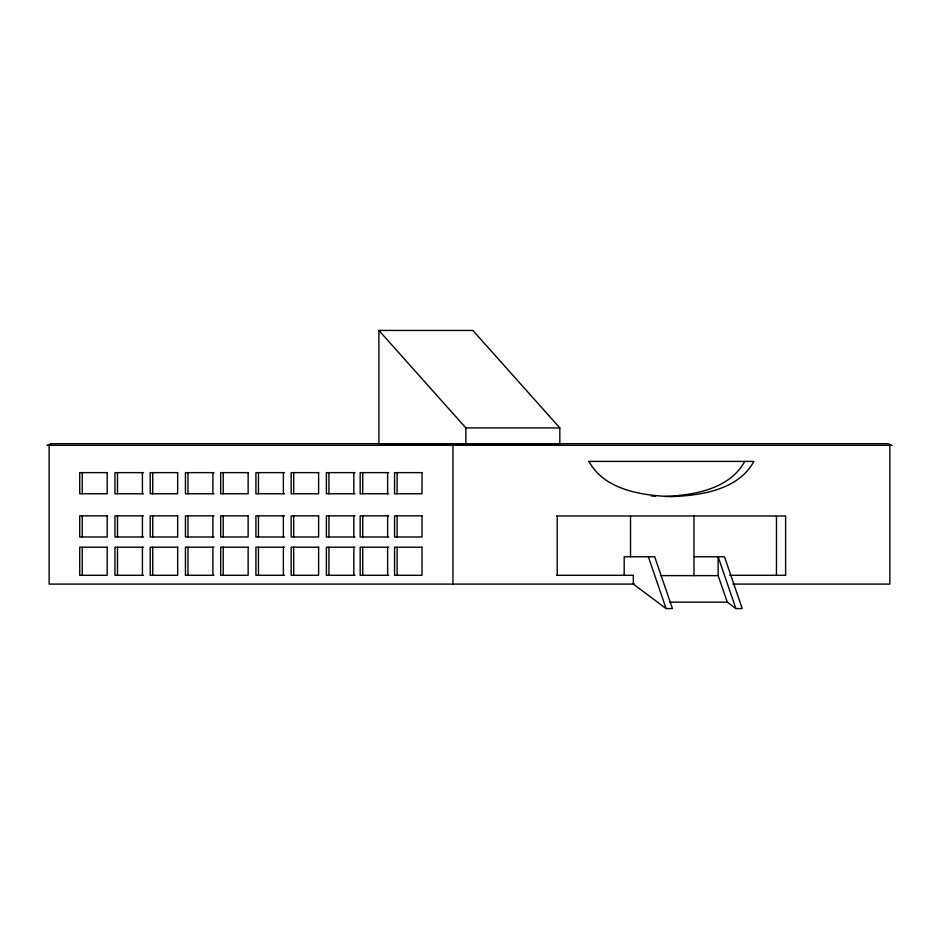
<?xml version="1.0" encoding="UTF-8"?>
<svg xmlns="http://www.w3.org/2000/svg" width="939" height="939" viewBox="0 0 939 939"><rect width="100%" height="100%" fill="white"/><g stroke="black" fill="none" stroke-linecap="round" stroke-linejoin="round"><path stroke-width="1.41" d="M452.586 445.309L452.751 443.689M744.721 461.413C729.591 489.231 693.874 495.193 664.976 496.473M378.887 330.434L472.845 330.434L559.832 427.926L559.832 444.17L378.887 444.17L378.887 330.434L465.873 427.926L465.873 444.17M465.873 427.926L559.832 427.926M588.53 461.413L753.876 461.413C738.195 490.088 701.093 495.463 671.408 496.637C641.713 495.463 604.61 490.088 588.929 461.413M143.514 472.634L114.957 472.634L114.957 493.761L143.514 493.761M213.986 472.634L185.441 472.634L185.441 493.761L213.986 493.761M284.47 472.634L255.913 472.634L255.913 493.761L284.47 493.761M354.942 472.634L326.396 472.634L326.396 493.761L354.942 493.761M388.723 472.634L360.165 472.634L360.165 493.761L388.723 493.761M143.514 515.851L114.957 515.851L114.957 536.979L143.514 536.979M213.986 515.851L185.441 515.851L185.441 536.979L213.986 536.979M284.47 515.851L255.913 515.851L255.913 536.979L284.47 536.979M354.942 515.851L326.396 515.851L326.396 536.979L354.942 536.979M388.723 515.851L360.165 515.851L360.165 536.979L388.723 536.979M556.745 515.981L785.614 515.981L785.614 575.29L729.603 575.29M143.514 547.214L114.957 547.214L114.957 575.29L143.514 575.29M213.986 547.214L185.441 547.214L185.441 575.29L213.986 575.29M284.47 547.214L255.913 547.214L255.913 575.29L284.47 575.29M354.942 547.214L326.396 547.214L326.396 575.29L354.942 575.29M388.723 547.214L360.165 547.214L360.165 575.29L388.723 575.29M693.98 556.768L724.485 556.768L742.233 608.566L735.883 608.566L727.302 602.157L718.135 575.619L718.135 556.768L735.883 608.566M556.85 575.29L633.332 575.29L633.332 584.093L666.091 608.566L672.43 608.566L654.683 556.768L624.177 556.768L624.177 575.29M660.457 575.619L718.135 575.619M634.611 584.093L49.133 584.093L49.133 445.309M732.936 584.093L889.867 584.093L889.867 445.309M669.624 602.157L727.302 602.157M651.349 495.98L655.434 496.226M648.344 556.768L666.091 608.566M776.459 515.981L776.459 575.29M693.98 515.981L693.98 575.619M630.527 515.981L630.527 556.768M557.214 515.981L557.214 575.29M452.938 445.309L452.938 584.093M397.103 472.634L397.103 493.761M397.103 515.851L397.103 536.979M397.103 547.214L397.103 575.29M387.631 472.634L387.631 493.761M387.631 515.851L387.631 536.979M387.631 547.214L387.631 575.29M362.712 472.634L362.712 493.761M362.712 515.851L362.712 536.979M362.712 547.214L362.712 575.29M353.85 472.634L353.85 493.761M353.85 515.851L353.85 536.979M353.85 547.214L353.85 575.29M328.932 472.634L328.932 493.761M328.932 515.851L328.932 536.979M328.932 547.214L328.932 575.29M293.696 472.634L293.696 493.761M293.696 515.851L293.696 536.979M293.696 547.214L293.696 575.29M283.378 472.634L283.378 493.761M283.378 515.851L283.378 536.979M283.378 547.214L283.378 575.29M258.46 472.634L258.46 493.761M258.46 515.851L258.46 536.979M258.46 547.214L258.46 575.29M223.212 472.634L223.212 493.761M223.212 515.851L223.212 536.979M223.212 547.214L223.212 575.29M212.895 472.634L212.895 493.761M212.895 515.851L212.895 536.979M212.895 547.214L212.895 575.29M187.976 472.634L187.976 493.761M187.976 515.851L187.976 536.979M187.976 547.214L187.976 575.29M152.74 472.634L152.74 493.761M152.74 515.851L152.74 536.979M152.74 547.214L152.74 575.29M142.423 472.634L142.423 493.761M142.423 515.851L142.423 536.979M142.423 547.214L142.423 575.29M117.504 472.634L117.504 493.761M117.504 515.851L117.504 536.979M117.504 547.214L117.504 575.29M82.256 472.634L82.256 493.761M82.256 515.851L82.256 536.979M82.256 547.214L82.256 575.29M51.176 443.689L46.95 445.309L892.05 445.309L887.825 443.689L51.176 443.689M107.187 472.634L79.721 472.634L79.721 493.761L107.187 493.761L107.187 472.634M177.659 472.634L150.205 472.634L150.205 493.761L177.659 493.761L177.659 472.634M248.142 472.634L220.677 472.634L220.677 493.761L248.142 493.761L248.142 472.634M318.614 472.634L291.16 472.634L291.16 493.761L318.614 493.761L318.614 472.634M422.022 472.634L394.556 472.634L394.556 493.761L422.022 493.761L422.022 472.634M107.187 515.851L79.721 515.851L79.721 536.979L107.187 536.979L107.187 515.851M177.659 515.851L150.205 515.851L150.205 536.979L177.659 536.979L177.659 515.851M248.142 515.851L220.677 515.851L220.677 536.979L248.142 536.979L248.142 515.851M318.614 515.851L291.16 515.851L291.16 536.979L318.614 536.979L318.614 515.851M422.022 515.851L394.556 515.851L394.556 536.979L422.022 536.979L422.022 515.851M107.187 547.214L79.721 547.214L79.721 575.29L107.187 575.29L107.187 547.214M177.659 547.214L150.205 547.214L150.205 575.29L177.659 575.29L177.659 547.214M248.142 547.214L220.677 547.214L220.677 575.29L248.142 575.29L248.142 547.214M318.614 547.214L291.16 547.214L291.16 575.29L318.614 575.29L318.614 547.214M422.022 547.214L394.556 547.214L394.556 575.29L422.022 575.29L422.022 547.214"/></g></svg>
